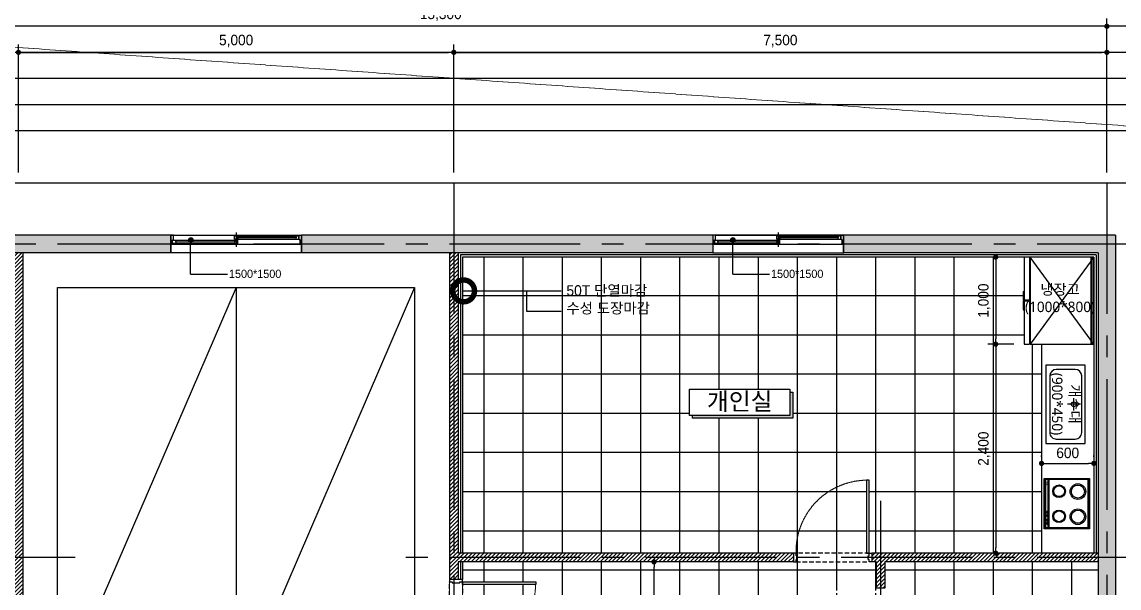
# Model space of a CAD drawing. Header units: millimetres. Extents: x -224448 to 1592092, y -164641 to 319001.
# Drawn here: x -9757 to 2843, y 92212 to 98712 of the extents above; entities that cross this region are included whole.
import ezdxf

# ---------------------------------------------------------------- set-up
doc = ezdxf.new("R2010")
doc.units = ezdxf.units.MM
for name, pattern in [('CEN', [62, 60, -1, 0, -1]), ('CENTER2', [1.125, 0.75, -0.125, 0.125, -0.125]), ('HIDDEN', [9.525, 6.35, -3.175])]:
    doc.linetypes.add(name, pattern=pattern)
doc.layers.get('Defpoints').update_dxf_attribs({"color": 35})
for name, color, linetype in [('ARREA', 1, 'Continuous'), ('CO-FURB-DN', 9, 'Continuous'), ('DIM', 3, 'Continuous'), ('FUR', 6, 'Continuous'), ('I-SYM', 4, 'Continuous'), ('I-TEXT', 7, 'Continuous'), ('I_CON', 2, 'Continuous'), ('I_DOOR', 4, 'Continuous'), ('I_FUR', 6, 'Continuous'), ('I_HAT', 8, 'Continuous'), ('I_TXT', 7, 'Continuous'), ('I_WALL', 3, 'Continuous'), ('I_WIN', 5, 'Continuous')]:
    doc.layers.add(name, color=color, linetype=linetype)
doc.layers.add('I_CEN', color=1, linetype='CEN', lineweight=13)
doc.styles.add('DH-TEXT', font='')
doc.styles.add('HY울릉도', font='')
doc.styles.add('IABU-글꼴스타일', font='')
doc.styles.add('NTOP', font='Dotum.ttf')
doc.styles.add('맑은고딕', font='malgun.ttf')
doc.styles.get('DH-TEXT').set_extended_font_data('HY울릉도L')
doc.styles.get('HY울릉도').set_extended_font_data('HY울릉도L')
doc.styles.get('IABU-글꼴스타일').set_extended_font_data('HY울릉도L')
doc.linetypes.add('BATTING', pattern='A,0.00254,-2.54,[134,ltypeshp.shx,S=2.54,R=0,X=-2.54,Y=0],-5.08,[134,ltypeshp.shx,S=2.54,R=180,X=2.54,Y=0],-2.54', length=10.16254)
doc.dimstyles.new('IABC-100 (SUB)', dxfattribs={"dimscale": 60, "dimtxt": 2, "dimasz": 1, "dimexe": 1.5, "dimexo": 2, "dimgap": 1, "dimtad": 1, "dimdec": 0, "dimdsep": 46, "dimlunit": 6, "dimtxsty": 'IABU-글꼴스타일', "dimblk": '1234_Dot', "dimcen": 1, "dimclrd": 4, "dimclre": 4, "dimclrt": 7, "dimadec": 0, "dimazin": 0, "dimtfac": 1, "dimtdec": 0, "dimtix": 1, "dimtmove": 2, "dimatfit": 3, "dimldrblk": '1234_Dot', "dimfxl": 2, "dimtolj": 1, "dimtzin": 0, "dimarcsym": 0})
pattern_1 = [(0, (-20650, 42020), (0, 450), []), (90, (-20650, 42020), (-450, 3e-14), [])]

# ---------------------------------------------------------------- blocks, each defined once
blk = doc.blocks.new('J40')
at = {"layer": 'I_WIN', "linetype": 'Continuous'}
for p, q in [((306182, 57590), (306152, 57590)), ((306152, 57590), (306152, 57499)), ((306182, 57590), (307652, 57590)), ((306182, 57541), (306182, 57590)), ((306885, 57545), (306885, 57585)), ((306885, 57585), (306920, 57585)), ((306902, 57621), (306902, 57456)), ((306902, 57585), (307622, 57585)), ((306920, 57585), (306920, 57570)), ((307622, 57585), (307587, 57585)), ((307587, 57585), (307587, 57570)), ((307622, 57545), (307622, 57585)), ((307625, 57539), (307625, 57590)), ((307625, 57590), (307655, 57590)), ((307655, 57490), (307655, 57590)), ((306152, 57499), (306152, 57490)), ((306152, 57490), (307652, 57490)), ((306152, 57490), (306170, 57490)), ((306170, 57490), (306170, 57539)), ((306170, 57539), (306182, 57539)), ((306173, 57535), (306920, 57535)), ((306173, 57495), (306173, 57535)), ((306173, 57535), (306211, 57535)), ((306173, 57495), (306920, 57495)), ((306211, 57495), (306173, 57495)), ((306182, 57539), (306182, 57541)), ((306211, 57520), (306206, 57518)), ((306206, 57518), (306206, 57512)), ((306206, 57512), (306211, 57510)), ((306208, 57517), (306208, 57513)), ((306211, 57535), (306211, 57520)), ((306211, 57521), (306214, 57520)), ((306211, 57517), (306890, 57517)), ((306890, 57513), (306211, 57513)), ((306211, 57509), (306214, 57511)), ((306211, 57510), (306211, 57495)), ((306214, 57520), (306214, 57519)), ((306214, 57519), (306215, 57517)), ((306214, 57512), (306215, 57513)), ((306214, 57511), (306214, 57512)), ((306882, 57519), (306881, 57517)), ((306882, 57512), (306881, 57513)), ((306885, 57521), (306882, 57520)), ((306882, 57520), (306882, 57519)), ((306882, 57511), (306882, 57512)), ((306885, 57509), (306882, 57511)), ((306920, 57545), (306885, 57545)), ((306920, 57535), (306885, 57535)), ((306885, 57535), (306885, 57520)), ((306885, 57520), (306890, 57518)), ((306890, 57512), (306885, 57510)), ((306885, 57510), (306885, 57495)), ((306885, 57495), (306920, 57495)), ((306890, 57518), (306890, 57512)), ((306890, 57517), (306890, 57513)), ((306902, 57545), (307622, 57545)), ((306920, 57570), (306914, 57569)), ((306914, 57569), (306914, 57562)), ((306914, 57567), (307592, 57567)), ((306914, 57563), (306914, 57567)), ((307592, 57563), (306914, 57563)), ((306914, 57562), (306920, 57560)), ((306920, 57571), (306923, 57570)), ((306920, 57560), (306923, 57561)), ((306920, 57560), (306920, 57545)), ((306920, 57495), (306920, 57535)), ((306923, 57570), (306923, 57569)), ((306923, 57569), (306924, 57567)), ((306923, 57562), (306924, 57563)), ((306923, 57561), (306923, 57562)), ((307584, 57570), (307583, 57569)), ((307583, 57569), (307583, 57567)), ((307583, 57562), (307583, 57563)), ((307584, 57561), (307583, 57562)), ((307587, 57571), (307584, 57570)), ((307587, 57560), (307584, 57561)), ((307587, 57570), (307592, 57569)), ((307592, 57562), (307587, 57560)), ((307587, 57560), (307587, 57545)), ((307587, 57545), (307622, 57545)), ((307592, 57569), (307592, 57562)), ((307592, 57567), (307592, 57563)), ((307638, 57539), (307625, 57539)), ((307638, 57490), (307638, 57539)), ((307655, 57490), (307638, 57490))]:
    blk.add_line(p, q, dxfattribs=at)
blk = doc.blocks.new('klsdfa')
at = {"layer": 'I_CEN'}
blk.add_arc((2937606, -1355168), 820, 90.7053, 181.3042, dxfattribs=at)
at = {"layer": 'I_DOOR'}
for points in [[(2937596, -1354347), (2937596, -1355187), (2937626, -1355187), (2937626, -1354347)], [(2936756, -1355187), (2936756, -1355287), (2936786, -1355287), (2936786, -1355257), (2936796, -1355257), (2936796, -1355217), (2936786, -1355217), (2936786, -1355187), (2936756, -1355187)], [(2937656, -1355187), (2937656, -1355287), (2937626, -1355287), (2937626, -1355257), (2937616, -1355257), (2937616, -1355217), (2937626, -1355217), (2937626, -1355187), (2937656, -1355187)]]:
    blk.add_lwpolyline(points, close=True, dxfattribs=at)
at = {"layer": 'I_FUR', "color": 8, "linetype": 'HIDDEN', "ltscale": 8}
for p, q in [((2937626, -1355187), (2936786, -1355187)), ((2936786, -1355287), (2937626, -1355287))]:
    blk.add_line(p, q, dxfattribs=at)
blk = doc.blocks.new('J8')
at = {"layer": 'I_CEN'}
blk.add_arc((796784, -72323), 820, 268.6958, 359.2947, dxfattribs=at)
at = {"layer": 'I_DOOR'}
for points in [[(796765, -72273), (796615, -72273), (796615, -72303), (796645, -72303), (796645, -72313), (796735, -72313), (796735, -72303), (796765, -72303), (796765, -72273)], [(797605, -72333), (796765, -72333), (796765, -72303), (797605, -72303)], [(796765, -73173), (796615, -73173), (796615, -73143), (796645, -73143), (796645, -73133), (796735, -73133), (796735, -73143), (796765, -73143), (796765, -73173)]]:
    blk.add_lwpolyline(points, close=True, dxfattribs=at)
at = {"layer": 'I_FUR', "color": 8, "linetype": 'HIDDEN', "ltscale": 8}
for p, q in [((796615, -73143), (796615, -72303)), ((796765, -72303), (796765, -73143))]:
    blk.add_line(p, q, dxfattribs=at)
blk = doc.blocks.new('sdksd')
at = {"layer": 'I_FUR'}
for p, q in [((656176, -409315), (656176, -409531)), ((656901, -409240), (656251, -409240)), ((656648, -409330), (656504, -409330)), ((656576, -409258), (656576, -409402)), ((656976, -409531), (656976, -409315)), ((656251, -409606), (656901, -409606))]:
    blk.add_line(p, q, dxfattribs=at)
blk.add_lwpolyline([(657026, -409650), (657026, -409200), (656126, -409200), (656126, -409650)], close=True, dxfattribs=at)
blk.add_circle((656576, -409330), 27.5, dxfattribs=at)
for centre, start, end in [((656251, -409315), 90, 180), ((656901, -409315), 0, 90), ((656251, -409531), 180, 270), ((656901, -409531), 270, 0)]:
    blk.add_arc(centre, 75, start, end, dxfattribs=at)
at = {"layer": 'I_TXT', "insert": (656573, -409434), "char_height": 120, "width": 3000, "attachment_point": 5, "style": '맑은고딕'}
blk.add_mtext('개수대\\P(900*450)', dxfattribs=at)
blk = doc.blocks.new('FB-009')
at = {"layer": 'FUR'}
for p, q in [((10, 510), (10, 10)), ((278, 510), (10, 510)), ((13, 505), (13, 54)), ((275, 505), (13, 505)), ((566, 510), (267, 510)), ((563, 505), (267, 505)), ((563, 54), (563, 505)), ((566, 10), (566, 510)), ((10, 50), (278, 50)), ((10, 10), (278, 10)), ((12, 47), (12, 13)), ((276, 47), (12, 47)), ((12, 13), (276, 13)), ((13, 54), (275, 54)), ((267, 54), (563, 54)), ((267, 50), (566, 50)), ((564, 47), (267, 47)), ((267, 13), (564, 13)), ((267, 10), (566, 10)), ((385, 41), (385, 22)), ((388, 41), (388, 22)), ((424, 41), (424, 22)), ((427, 41), (427, 22)), ((475, 41), (475, 22)), ((478, 41), (478, 22)), ((514, 41), (514, 22)), ((517, 41), (517, 22)), ((564, 13), (564, 47))]:
    blk.add_line(p, q, dxfattribs=at)
blk.add_lwpolyline([(0, 520), (576, 520), (576, 0), (0, 0)], close=True, dxfattribs=at)
for centre, radius in [((150, 387), 89.9), ((150, 387), 74.9), ((438, 387), 89.9), ((438, 387), 74.9), ((146, 171), 72), ((146, 171), 62), ((434, 171), 72), ((434, 171), 62), ((386, 31), 12.5), ((386, 31), 9.52), ((426, 31), 12.5), ((426, 31), 9.52), ((476, 31), 12.5), ((476, 31), 9.52), ((515, 31), 12.5), ((515, 31), 9.52)]:
    blk.add_circle(centre, radius, dxfattribs=at)
at = {"layer": 'FUR', "style": 'DH-TEXT'}
blk.add_text('Miele', height=15, dxfattribs=at).set_placement((29, 23))
blk = doc.blocks.new('J52')
at = {"layer": 'FUR'}
for p, q in [((806810, -71806), (806810, -72301)), ((806870, -71806), (806810, -71806)), ((806870, -71806), (806870, -72301)), ((806880, -71806), (806880, -72806)), ((807610, -71806), (806880, -71806)), ((807580, -72806), (807580, -71806)), ((807590, -72806), (807590, -71806)), ((807610, -72806), (807610, -71806)), ((806800, -72201), (806800, -72301)), ((806800, -72201), (806810, -72201)), ((806810, -72301), (806800, -72301)), ((806800, -72311), (806800, -72411)), ((806810, -72311), (806800, -72311)), ((806870, -72301), (806810, -72301)), ((806810, -72311), (806810, -72806)), ((806870, -72311), (806810, -72311)), ((806870, -72311), (806870, -72806)), ((806800, -72411), (806810, -72411)), ((806810, -72806), (806870, -72806)), ((806880, -72806), (807610, -72806))]:
    blk.add_line(p, q, dxfattribs=at)
at = {"layer": 'I_HAT'}
for p, q in [((807610, -72806), (806880, -71806)), ((807610, -71806), (806880, -72806))]:
    blk.add_line(p, q, dxfattribs=at)
at = {"layer": 'I_TXT', "insert": (807222, -72291), "char_height": 120, "width": 3000, "attachment_point": 5, "style": '맑은고딕'}
blk.add_mtext('냉장고\\P(1000*800)', dxfattribs=at)
blk = doc.blocks.new('1234_Dot')
at = {"color": 0, "linetype": 'ByBlock', "lineweight": -2}
blk.add_line((-0.5, 0), (-1, 0), dxfattribs=at)
at = {"color": 0, "linetype": 'ByBlock', "const_width": 0.5}
blk.add_lwpolyline([(-0.25, 0, 1), (0.25, 0, 1)], format="xyb", close=True, dxfattribs=at)
blk = doc.blocks.new('*D216')
at = {"layer": 'Defpoints', "color": 0, "ltscale": 50, "transparency": 16777216}
for p in [(1753, 96012), (1426, 95012), (1753, 95012)]:
    blk.add_point(p, dxfattribs=at)
at = {"layer": 'DIM', "color": 4, "lineweight": -2, "ltscale": 50, "transparency": 16777216}
for p, q in [((1633, 96012), (1336, 96012)), ((1426, 95952), (1426, 95072)), ((1633, 95012), (1336, 95012))]:
    blk.add_line(p, q, dxfattribs=at)
at = {"layer": 'DIM', "color": 4, "lineweight": -2, "ltscale": 50, "transparency": 16777216, "xscale": 60, "yscale": 60, "zscale": 60}
for p, rotation in [((1426, 96012), 90), ((1426, 95012), 270)]:
    blk.add_blockref('1234_Dot', p, dxfattribs=dict(at, rotation=rotation))
at = {"layer": 'DIM', "color": 7, "ltscale": 50, "transparency": 16777216, "insert": (1295, 95512), "char_height": 120, "attachment_point": 5, "rotation": 90, "style": 'IABU-글꼴스타일'}
blk.add_mtext('\\A1;1,000', dxfattribs=at)
blk = doc.blocks.new('*D217')
at = {"layer": 'Defpoints', "color": 0, "ltscale": 50, "transparency": 16777216}
for p in [(1753, 95012), (1426, 92612), (1753, 92612)]:
    blk.add_point(p, dxfattribs=at)
at = {"layer": 'DIM', "color": 4, "lineweight": -2, "ltscale": 50, "transparency": 16777216}
for p, q in [((1633, 95012), (1336, 95012)), ((1426, 94952), (1426, 92672)), ((1633, 92612), (1336, 92612))]:
    blk.add_line(p, q, dxfattribs=at)
at = {"layer": 'DIM', "color": 4, "lineweight": -2, "ltscale": 50, "transparency": 16777216, "xscale": 60, "yscale": 60, "zscale": 60}
for p, rotation in [((1426, 95012), 90), ((1426, 92612), 270)]:
    blk.add_blockref('1234_Dot', p, dxfattribs=dict(at, rotation=rotation))
at = {"layer": 'DIM', "color": 7, "ltscale": 50, "transparency": 16777216, "insert": (1295, 93812), "char_height": 120, "attachment_point": 5, "rotation": 90, "style": 'IABU-글꼴스타일'}
blk.add_mtext('\\A1;2,400', dxfattribs=at)
blk = doc.blocks.new('*D218')
at = {"layer": 'Defpoints', "color": 0, "ltscale": 50, "transparency": 16777216}
for p in [(2553, 93643), (1953, 93600), (2553, 93600)]:
    blk.add_point(p, dxfattribs=at)
at = {"layer": 'DIM', "color": 4, "lineweight": -2, "ltscale": 50, "transparency": 16777216}
for p, q in [((1953, 93720), (1953, 93733)), ((2013, 93643), (2493, 93643)), ((2553, 93720), (2553, 93733))]:
    blk.add_line(p, q, dxfattribs=at)
at = {"layer": 'DIM', "color": 4, "lineweight": -2, "ltscale": 50, "transparency": 16777216, "xscale": 60, "yscale": 60, "zscale": 60, "rotation": 180}
blk.add_blockref('1234_Dot', (1953, 93643), dxfattribs=at)
at = {"layer": 'DIM', "color": 4, "lineweight": -2, "ltscale": 50, "transparency": 16777216, "xscale": 60, "yscale": 60, "zscale": 60}
blk.add_blockref('1234_Dot', (2553, 93643), dxfattribs=at)
at = {"layer": 'DIM', "color": 7, "ltscale": 50, "transparency": 16777216, "insert": (2253, 93763), "char_height": 120, "attachment_point": 5, "style": 'IABU-글꼴스타일'}
blk.add_mtext('\\A1;600', dxfattribs=at)
blk = doc.blocks.new('*D225')
at = {"layer": 'Defpoints', "color": 0, "ltscale": 50, "transparency": 16777216}
for p in [(-2498, 92512), (-2498, 92512), (-2498, 91212)]:
    blk.add_point(p, dxfattribs=at)
at = {"layer": 'DIM', "color": 4, "lineweight": -2, "ltscale": 50, "transparency": 16777216}
for p, q in [((-2378, 92512), (-2408, 92512)), ((-2498, 91272), (-2498, 92452)), ((-2378, 91212), (-2408, 91212))]:
    blk.add_line(p, q, dxfattribs=at)
at = {"layer": 'DIM', "color": 4, "lineweight": -2, "ltscale": 50, "transparency": 16777216, "xscale": 60, "yscale": 60, "zscale": 60}
for p, rotation in [((-2498, 92512), 90), ((-2498, 91212), 270)]:
    blk.add_blockref('1234_Dot', p, dxfattribs=dict(at, rotation=rotation))
at = {"layer": 'DIM', "color": 7, "ltscale": 50, "transparency": 16777216, "insert": (-2629, 91862), "char_height": 120, "attachment_point": 5, "rotation": 90, "style": 'IABU-글꼴스타일'}
blk.add_mtext('\\A1;1,300', dxfattribs=at)
blk = doc.blocks.new('_DotSmall')
at = {"color": 0, "linetype": 'ByBlock', "const_width": 0.5}
blk.add_lwpolyline([(-0.0625, 0, 1), (0.0625, 0, 1)], format="xyb", close=True, dxfattribs=at)
blk = doc.blocks.new('*D237')
at = {"layer": 'Defpoints', "color": 0, "ltscale": 50, "transparency": 16777216}
for p in [(-4797, 98362), (-9797, 96862), (-4797, 96862)]:
    blk.add_point(p, dxfattribs=at)
at = {"layer": 'DIM', "color": 4, "lineweight": -2, "ltscale": 50, "transparency": 16777216}
for p, q in [((-9797, 96982), (-9797, 98452)), ((-4797, 96982), (-4797, 98452)), ((-9737, 98362), (-4857, 98362))]:
    blk.add_line(p, q, dxfattribs=at)
at = {"layer": 'DIM', "color": 4, "lineweight": -2, "ltscale": 50, "transparency": 16777216, "xscale": 60, "yscale": 60, "zscale": 60, "rotation": 180}
blk.add_blockref('1234_Dot', (-9797, 98362), dxfattribs=at)
at = {"layer": 'DIM', "color": 4, "lineweight": -2, "ltscale": 50, "transparency": 16777216, "xscale": 60, "yscale": 60, "zscale": 60}
blk.add_blockref('1234_Dot', (-4797, 98362), dxfattribs=at)
at = {"layer": 'DIM', "color": 7, "ltscale": 50, "transparency": 16777216, "insert": (-7297, 98493), "char_height": 120, "attachment_point": 5, "style": 'IABU-글꼴스타일'}
blk.add_mtext('\\A1;5,000', dxfattribs=at)
blk = doc.blocks.new('*D238')
at = {"layer": 'Defpoints', "color": 0, "ltscale": 50, "transparency": 16777216}
for p in [(2703, 98362), (-4797, 96862), (2703, 96862)]:
    blk.add_point(p, dxfattribs=at)
at = {"layer": 'DIM', "color": 4, "lineweight": -2, "ltscale": 50, "transparency": 16777216}
for p, q in [((-4797, 96982), (-4797, 98452)), ((2703, 96982), (2703, 98452)), ((-4737, 98362), (2643, 98362))]:
    blk.add_line(p, q, dxfattribs=at)
at = {"layer": 'DIM', "color": 4, "lineweight": -2, "ltscale": 50, "transparency": 16777216, "xscale": 60, "yscale": 60, "zscale": 60, "rotation": 180}
blk.add_blockref('1234_Dot', (-4797, 98362), dxfattribs=at)
at = {"layer": 'DIM', "color": 4, "lineweight": -2, "ltscale": 50, "transparency": 16777216, "xscale": 60, "yscale": 60, "zscale": 60}
blk.add_blockref('1234_Dot', (2703, 98362), dxfattribs=at)
at = {"layer": 'DIM', "color": 7, "ltscale": 50, "transparency": 16777216, "insert": (-1047, 98493), "char_height": 120, "attachment_point": 5, "style": 'IABU-글꼴스타일'}
blk.add_mtext('\\A1;7,500', dxfattribs=at)
blk = doc.blocks.new('*D239')
at = {"layer": 'Defpoints', "color": 0, "ltscale": 50, "transparency": 16777216}
for p in [(-12597, 98662), (-12597, 96862), (2703, 96862)]:
    blk.add_point(p, dxfattribs=at)
at = {"layer": 'DIM', "color": 4, "lineweight": -2, "ltscale": 50, "transparency": 16777216}
for p, q in [((-12597, 96982), (-12597, 98752)), ((2643, 98662), (-12537, 98662)), ((2703, 96982), (2703, 98752))]:
    blk.add_line(p, q, dxfattribs=at)
at = {"layer": 'DIM', "color": 4, "lineweight": -2, "ltscale": 50, "transparency": 16777216, "xscale": 60, "yscale": 60, "zscale": 60, "rotation": 180}
blk.add_blockref('1234_Dot', (-12597, 98662), dxfattribs=at)
at = {"layer": 'DIM', "color": 4, "lineweight": -2, "ltscale": 50, "transparency": 16777216, "xscale": 60, "yscale": 60, "zscale": 60}
blk.add_blockref('1234_Dot', (2703, 98662), dxfattribs=at)
at = {"layer": 'DIM', "color": 7, "ltscale": 50, "transparency": 16777216, "insert": (-4947, 98793), "char_height": 120, "attachment_point": 5, "style": 'IABU-글꼴스타일'}
blk.add_mtext('\\A1;15,300', dxfattribs=at)

msp = doc.modelspace()

# ---------------------------------------------------------------- hatches: boundary and pattern name
at = {"layer": 'I-SYM', "linetype": 'Continuous', "ltscale": 0.5}
h = msp.add_hatch(color=9, dxfattribs=at)
h.dxf.hatch_style = 1
edge = h.paths.add_edge_path()
edge.add_arc((-7816.647, 96206.565), 34.266, 0, 360)
h = msp.add_hatch(color=9, dxfattribs=at)
h.dxf.hatch_style = 1
edge = h.paths.add_edge_path()
edge.add_arc((-1591.647, 96206.565), 34.266, 0, 360)
at = {"layer": 'I_HAT'}
h = msp.add_hatch(color=256, dxfattribs=at)
h.dxf.hatch_style = 1
h.paths.add_polyline_path([(-8046.945, 96261.633), (-12091.394, 96261.633), (-12702.822, 85561.633), (-12502.496, 85561.633), (-11902.496, 96061.633), (-8046.945, 96061.633)])
h.paths.add_polyline_path([(-1821.945, 96261.633), (-6544.461, 96261.633), (-6544.461, 96161.713), (-6546.945, 96161.713), (-6546.945, 96061.633), (-1821.945, 96061.633)])
h = msp.add_hatch(color=256, dxfattribs=at)
h.dxf.hatch_style = 1
h.paths.add_polyline_path([(2803.055, 96261.633), (-319.461, 96261.633), (-319.461, 96061.633), (2603.055, 96061.633), (2603.055, 86261.633), (2278.055, 86261.633), (2278.055, 86061.633), (2803.055, 86061.633)])
h.paths.add_polyline_path([(478.055, 86261.633), (-196.945, 86261.633), (-196.945, 86061.633), (478.055, 86061.633)], flags=17)
h = msp.add_hatch(dxfattribs=at)
h.set_pattern_fill('ANSI31', color=256, scale=10)
h.set_pattern_definition([(45, (-20650, 42020), (-22.45064, 22.45064), [])])
h.paths.add_polyline_path([(2603.055, 92611.633), (3.055, 92611.633), (3.055, 92511.633), (53.055, 92511.633), (53.055, 92211.633), (153.055, 92211.633), (153.055, 92511.633), (2603.055, 92511.633)])
h.paths.add_polyline_path([(1653.055, 91011.633), (153.055, 91011.633), (153.055, 91311.633), (53.055, 91311.633), (53.055, 86261.633), (153.055, 86261.633), (153.055, 90911.633), (1653.055, 90911.633)])
h.paths.add_polyline_path([(2603.055, 91011.633), (2553.055, 91011.633), (2553.055, 90911.633), (2603.055, 90911.633)])
h.paths.add_polyline_path([(-896.945, 92611.633), (-4746.945, 92611.633), (-4746.945, 96061.633), (-4846.945, 96061.633), (-4846.945, 92311.633), (-4746.945, 92311.633), (-4746.945, 92511.633), (-896.945, 92511.633)])
h.paths.add_polyline_path([(-4746.945, 91411.633), (-4846.945, 91411.633), (-4846.945, 85561.633), (-4746.945, 85561.633)])
h.paths.add_polyline_path([(-9746.945, 96061.633), (-9846.945, 96061.633), (-9846.945, 92611.633), (-9896.945, 92611.633), (-9896.945, 92511.633), (-9846.945, 92511.633), (-9846.945, 85561.633), (-9746.945, 85561.633)])
h.paths.add_polyline_path([(-10796.945, 92611.633), (-12099.639, 92611.633), (-12105.353, 92511.633), (-10796.945, 92511.633)])
h = msp.add_hatch(dxfattribs=at)
h.set_pattern_fill('_USER', color=256, scale=450, double=1, pattern_type=0)
h.set_pattern_definition(pattern_1)
h.paths.add_polyline_path([(1953.055, 95011.633), (1823.055, 95011.633), (1823.055, 96011.633), (1813.055, 96011.633), (1813.055, 95516.633), (1753.055, 95516.633), (1743.055, 95516.633), (1743.055, 95616.633), (1753.055, 95616.633), (1753.055, 96011.633), (-4696.945, 96011.633), (-4696.945, 95652.038, -0.540572656), (-4653.195, 95623.396, -0.540572656), (-4696.945, 95594.755), (-4696.945, 92611.633), (-896.945, 92611.633), (-866.945, 92611.633, -0.417278727), (-56.945, 93450.551), (-56.945, 93451.633), (-26.945, 93451.633), (-26.945, 92611.633), (3.055, 92611.633), (1953.055, 92611.633)])
h.paths.add_polyline_path([(1753.055, 95011.633), (1753.055, 95406.633), (1743.055, 95406.633), (1743.055, 95506.633), (1753.055, 95506.633), (1813.055, 95506.633), (1813.055, 95011.633)], flags=16)
h.paths.add_polyline_path([(-905.009, 94460.644), (-905.009, 94160.644), (-2054.892, 94160.644), (-2054.892, 94194.394), (-2088.642, 94194.394), (-2088.642, 94494.394), (-938.759, 94494.394), (-938.759, 94460.644)], flags=16)
h.paths.add_polyline_path([(-56.945, 93450.551, 0.417278727), (-866.945, 92611.633), (-56.945, 92611.633)], flags=17)
h.paths.add_polyline_path([(-26.945, 92611.633), (-56.945, 92611.633), (-866.945, 92611.633), (-866.945, 92581.633), (-856.945, 92581.633), (-856.945, 92561.633), (-36.945, 92561.633), (-36.945, 92581.633), (-26.945, 92581.633)])
h.paths.add_polyline_path([(-36.945, 92561.633), (-856.945, 92561.633), (-856.945, 92541.633), (-866.945, 92541.633), (-866.945, 92511.633), (-26.945, 92511.633), (-26.945, 92541.633), (-36.945, 92541.633)])
h.paths.add_polyline_path([(-3546.643, 95274.074), (-2415.697, 95274.074), (-2415.697, 95726.54), (-3546.643, 95726.54)], flags=24)
h.paths.add_polyline_path([(-1923.645, 94125.748), (-1090.22, 94125.748), (-1090.22, 94563.317), (-1923.645, 94563.317)], flags=24)
h.paths.add_polyline_path([(-1190.503, 95728.839), (-450.418, 95728.839), (-450.418, 95908.333), (-1190.503, 95908.333)], flags=24)
h = msp.add_hatch(dxfattribs=at)
h.set_pattern_fill('_USER', color=256, scale=450, double=1, pattern_type=0)
h.set_pattern_definition(pattern_1)
h.paths.add_polyline_path([(-785.863, 92151.633), (-786.945, 92151.633), (-786.945, 92181.633), (53.055, 92181.633), (53.055, 92211.633), (53.055, 92511.633), (3.055, 92511.633), (-26.945, 92511.633), (-866.945, 92511.633), (-896.945, 92511.633), (-4696.945, 92511.633), (-4696.945, 92311.633), (-4696.945, 92281.633), (-3856.945, 92281.633), (-3856.945, 92251.633), (-3858.027, 92251.633, -0.417278727), (-4696.945, 91441.633), (-4696.945, 91411.633), (-4696.945, 91211.633), (-3303.844, 91211.633, -0.159380518), (-3327.47, 91283.863), (-3327.47, 91309.403, -1.000000756), (-3362.507, 91309.35), (-3362.507, 91392.045, -0.999999234), (-2831.382, 91392.272), (-2831.398, 91309.403, -0.999395624), (-2866.435, 91309.329), (-2866.42, 91284.014, -0.159697143), (-2890.046, 91211.633), (-2196.945, 91211.633), (-2196.945, 90411.633), (-2890.046, 90411.633, -0.159386718), (-2866.42, 90339.4), (-2866.435, 90313.864, -0.999810707), (-2831.398, 90313.923), (-2831.382, 90231.323, -1.000189321), (-3362.507, 90230.994), (-3362.507, 90313.864, -1.00001224), (-3327.47, 90313.916), (-3327.47, 90339.4, -0.159386789), (-3303.844, 90411.633), (-3996.945, 90411.633), (-3996.945, 89718.532, -0.159386718), (-3924.712, 89742.158), (-3899.176, 89742.143, -0.999810707), (-3899.235, 89777.18), (-3816.634, 89777.196, -1.000189321), (-3816.306, 89246.071), (-3899.176, 89246.071, -1.000012239), (-3899.228, 89281.108), (-3924.712, 89281.108, -0.159386789), (-3996.945, 89304.734), (-3996.945, 88611.633), (-3996.945, 87918.532, -0.159386718), (-3924.712, 87942.158), (-3899.176, 87942.143, -0.999810707), (-3899.235, 87977.18), (-3816.634, 87977.196, -1.000189321), (-3816.306, 87446.071), (-3899.176, 87446.071, -1.000012241), (-3899.228, 87481.108), (-3924.712, 87481.108, -0.159386789), (-3996.945, 87504.734), (-3996.945, 86811.633), (-4696.945, 86811.633), (-4696.945, 86611.633), (-1096.945, 86611.633), (-1096.945, 86261.633), (-1066.945, 86261.633), (-226.945, 86261.633), (-196.945, 86261.633), (53.055, 86261.633), (53.055, 91311.633), (53.055, 91341.633, -0.417278727)])
h.paths.add_polyline_path([(-1768.916, 90905.67), (-619.033, 90905.67), (-619.033, 90871.92), (-585.283, 90871.92), (-585.283, 90571.92), (-1735.166, 90571.92), (-1735.166, 90605.67), (-1768.916, 90605.67)], flags=16)
edge = h.paths.add_edge_path(flags=16)
edge.add_spline(control_points=[(-1688.5, 90331.657), (-1707.854, 90360.677), (-1810.946, 90414.161), (-1761.923, 90263.2), (-1822.168, 90288.569), (-1872.019, 90321.596)], knot_values=[148.84740091, 148.84740091, 148.84740091, 148.84740091, 439.523768227, 623.757244945, 958.402292488, 958.402292488, 958.402292488, 958.402292488], degree=3, periodic=0)
edge.add_ellipse((-1892.532, 90335.509), major_axis=(17.526, 17.526), ratio=1, start_angle=-45, end_angle=280.8512364, ccw=False)
edge.add_ellipse((-1892.532, 90335.509), major_axis=(17.526, 17.526), ratio=1, start_angle=280.8512364, end_angle=315, ccw=False)
h.paths.add_polyline_path([(-1602.327, 89452.426), (-1277.327, 89452.426), (-1277.327, 89414.926, -0.414213562), (-1289.827, 89402.426), (-1589.827, 89402.426, -0.414213562), (-1602.327, 89414.926)], flags=16)
h.paths.add_polyline_path([(-1580.44, 89377.426), (-1299.215, 89377.426, -0.375901964), (-1274.435, 89355.73), (-1234.875, 89059.034, -0.453591936), (-1284.437, 89002.426), (-1595.218, 89002.426, -0.453591936), (-1644.78, 89059.034), (-1605.22, 89355.73, -0.375901964)], flags=16)
h.paths.add_polyline_path([(-2143.058, 89165.899), (-2111.432, 89145.748, -0.414213562), (-2107.606, 89128.49), (-2268.809, 88875.48, -0.414213562), (-2286.068, 88871.655), (-2317.694, 88891.806)], flags=16)
h.paths.add_polyline_path([(-2059.954, 89116.38), (-1788.474, 88990.315, -0.453591936), (-1767.364, 88918.099), (-1934.361, 88655.997, -0.453591936), (-2008.733, 88644.617), (-2237.699, 88837.407, -0.375901964), (-2242.681, 88869.964), (-2091.567, 89107.139, -0.375901964)], flags=16)
h.paths.add_polyline_path([(-736.597, 89165.899), (-561.961, 88891.806), (-593.587, 88871.655, -0.414213562), (-610.846, 88875.48), (-772.048, 89128.49, -0.414213562), (-768.223, 89145.748)], flags=16)
h.paths.add_polyline_path([(-819.701, 89116.38, -0.375901964), (-788.088, 89107.139), (-636.974, 88869.964, -0.375901964), (-641.956, 88837.407), (-870.922, 88644.617, -0.453591936), (-945.294, 88655.997), (-1112.291, 88918.099, -0.453591936), (-1091.181, 88990.315)], flags=16)
h.paths.add_polyline_path([(-989.827, 88502.426, -1), (-1889.827, 88502.426, -1)], flags=16)
h.paths.add_polyline_path([(-1955.655, 88380.756), (-1788.658, 88118.654, -0.453591936), (-1809.768, 88046.438), (-2081.248, 87920.373, -0.375901964), (-2112.861, 87929.614), (-2263.975, 88166.789, -0.375901964), (-2258.993, 88199.346), (-2030.027, 88392.136, -0.453591936)], flags=16)
h.paths.add_polyline_path([(-849.628, 88392.136), (-620.662, 88199.346, -0.375901964), (-615.68, 88166.789), (-766.794, 87929.614, -0.375901964), (-798.407, 87920.373), (-1069.887, 88046.438, -0.453591936), (-1090.997, 88118.654), (-924, 88380.756, -0.453591936)], flags=16)
h.paths.add_polyline_path([(-2290.103, 88161.272), (-2128.901, 87908.263, -0.414213562), (-2132.726, 87891.004), (-2164.352, 87870.854), (-2338.988, 88144.947), (-2307.362, 88165.098, -0.414213562)], flags=16)
h.paths.add_polyline_path([(-1595.218, 88002.426), (-1284.437, 88002.426, -0.453591936), (-1234.875, 87945.818), (-1274.435, 87649.122, -0.375901964), (-1299.215, 87627.426), (-1580.44, 87627.426, -0.375901964), (-1605.22, 87649.122), (-1644.78, 87945.818, -0.453591936)], flags=16)
h.paths.add_polyline_path([(-572.293, 88165.098), (-540.667, 88144.947), (-715.303, 87870.854), (-746.929, 87891.004, -0.414213562), (-750.754, 87908.263), (-589.551, 88161.272, -0.414213562)], flags=16)
h.paths.add_polyline_path([(-1589.827, 87602.426), (-1289.827, 87602.426, -0.414213562), (-1277.327, 87589.926), (-1277.327, 87552.426), (-1602.327, 87552.426), (-1602.327, 87589.926, -0.414213562)], flags=16)
h.paths.add_polyline_path([(-3858.027, 92251.633), (-4696.945, 92251.633), (-4696.945, 91441.633, 0.417278727)], flags=17)
h.paths.add_polyline_path([(-1620.447, 90030.973), (-227.165, 90030.973), (-227.165, 90236.495), (-1620.447, 90236.495)], flags=24)
h.paths.add_polyline_path([(-1625.841, 89827.301), (-998.901, 89827.301), (-998.901, 90038.868), (-1625.841, 90038.868)], flags=24)
h.paths.add_polyline_path([(-1630.68, 90221.882), (-594.113, 90221.882), (-594.113, 90427.404), (-1630.68, 90427.404)], flags=24)
h.paths.add_polyline_path([(-1603.436, 90536.885), (-770.01, 90536.885), (-770.01, 90974.455), (-1603.436, 90974.455)], flags=24)
h.paths.add_polyline_path([(-4531.231, 91431.545), (-4162.659, 91431.545), (-4162.659, 91611.545), (-4531.231, 91611.545)], flags=24)
h = msp.add_hatch(dxfattribs=at)
h.set_pattern_fill('_USER', color=256, scale=450, double=1, pattern_type=0)
h.set_pattern_definition(pattern_1)
h.paths.add_polyline_path([(2603.055, 92511.633), (153.055, 92511.633), (153.055, 92211.633), (153.055, 92181.633), (153.055, 91341.633), (153.055, 91311.633), (153.055, 91011.633), (1653.055, 91011.633), (1683.055, 91011.633), (2523.055, 91011.633), (2553.055, 91011.633), (2603.055, 91011.633)])
h.paths.add_polyline_path([(856.696, 91912.569), (2006.579, 91912.569), (2006.579, 91878.819), (2040.329, 91878.819), (2040.329, 91578.819), (890.446, 91578.819), (890.446, 91612.569), (856.696, 91612.569)], flags=16)
h.paths.add_polyline_path([(53.055, 92151.633), (-785.863, 92151.633, 0.417278727), (53.055, 91341.633)])
h.paths.add_polyline_path([(153.055, 92181.633), (123.055, 92181.633), (123.055, 92171.633), (103.055, 92171.633), (103.055, 91351.633), (123.055, 91351.633), (123.055, 91341.633), (153.055, 91341.633)])
h.paths.add_polyline_path([(103.055, 92171.633), (83.055, 92171.633), (83.055, 92181.633), (53.055, 92181.633), (53.055, 92151.633), (53.055, 91341.633), (83.055, 91341.633), (83.055, 91351.633), (103.055, 91351.633)])
h.paths.add_polyline_path([(1137.715, 91543.025), (1726.665, 91543.025), (1726.665, 91980.594), (1137.715, 91980.594)], flags=24)
at = {"layer": 'I_TXT'}
h = msp.add_hatch(color=256, dxfattribs=at)
h.dxf.hatch_style = 1
h.paths.add_polyline_path([(-905.009, 94460.644), (-938.759, 94460.644), (-938.759, 94194.394), (-2054.892, 94194.394), (-2054.892, 94160.644), (-905.009, 94160.644)])

# ---------------------------------------------------------------- linework, layer by layer
at = {"layer": 'ARREA', "color": 1, "linetype": 'CENTER2', "ltscale": 2000}
for p, q in [((-4796.945, 96861.633), (-4796.945, 84961.633)), ((2703.055, 96861.633), (2703.055, 84961.633)), ((3403.055, 96161.633), (-13298.087, 96161.633)), ((103.055, 93211.633), (103.055, 84961.633)), ((-9146.945, 92561.633), (-13298.087, 92561.633)), ((3403.055, 92561.633), (-5446.945, 92561.633))]:
    msp.add_line(p, q, dxfattribs=at)
at = {"layer": 'Defpoints'}
for points in [[(5203.055, 98661.633), (-15098.087, 98661.633), (-15098.087, 83161.633), (5203.055, 83161.633)], [(4903.055, 98361.633), (-14798.087, 98361.633), (-14798.087, 83461.633), (4903.055, 83461.633)], [(4603.055, 98061.633), (-14498.087, 98061.633), (-14498.087, 83761.633), (4603.055, 83761.633)], [(4303.055, 97761.633), (-14198.087, 97761.633), (-14198.087, 84061.633), (4303.055, 84061.633)], [(4003.055, 97461.633), (-13898.087, 97461.633), (-13898.087, 84361.633), (4003.055, 84361.633)], [(3403.055, 96861.633), (-13298.087, 96861.633), (-13298.087, 84961.633), (3403.055, 84961.633)]]:
    msp.add_lwpolyline(points, close=True, dxfattribs=at)
at = {"layer": 'FUR'}
msp.add_line((1953.055, 95011.633), (1953.055, 92611.633), dxfattribs=at)
at = {"layer": 'I-SYM', "color": 9, "linetype": 'Continuous', "ltscale": 0.5}
for p, q in [((-7819.429, 95816.397), (-7819.429, 96206.397)), ((-1594.429, 95816.397), (-1594.429, 96206.397)), ((-7819.429, 95816.397), (-7397.194, 95816.397)), ((-1594.429, 95816.397), (-1172.194, 95816.397)), ((-4684.445, 95623.396), (-3563.811, 95623.396)), ((-3963.811, 95391.313), (-3563.811, 95391.313))]:
    msp.add_line(p, q, dxfattribs=at)
at = {"layer": 'I_CEN'}
msp.add_line((-107990, 105361.633), (312010, 75661.633), dxfattribs=at)
msp.add_lwpolyline([(-4846.945, 91411.633), (-4696.945, 91411.633), (-4696.945, 92311.633), (-4846.945, 92311.633)], close=True, dxfattribs=at)
at = {"layer": 'I_CON'}
for p, q in [((-8046.945, 96261.633), (-12091.394, 96261.633)), ((-1821.945, 96261.633), (-6546.945, 96261.633)), ((2803.055, 96261.633), (-321.945, 96261.633)), ((2803.055, 96261.633), (2803.055, 86061.633)), ((-8046.945, 96061.633), (-11902.496, 96061.633)), ((-1821.945, 96061.633), (-6546.945, 96061.633)), ((2603.055, 96061.633), (-321.945, 96061.633)), ((2603.055, 96061.633), (2603.055, 86261.633))]:
    msp.add_line(p, q, dxfattribs=at)
for points in [[(-8046.945, 96261.633), (-8046.945, 96061.633)], [(-6546.945, 96061.633), (-6546.945, 96261.633)], [(-1821.945, 96261.633), (-1821.945, 96061.633)], [(-321.945, 96061.633), (-321.945, 96261.633)]]:
    msp.add_lwpolyline(points, dxfattribs=at)
at = {"layer": 'I_FUR', "color": 8, "linetype": 'BATTING', "ltscale": 2.4}
for p, q in [((2578.055, 96036.633), (-4721.945, 96036.633)), ((-4721.945, 96036.633), (-4721.945, 92611.633)), ((2578.055, 96036.633), (2578.055, 92611.633)), ((-4721.945, 92511.633), (-4721.945, 92311.633))]:
    msp.add_line(p, q, dxfattribs=at)
at = {"layer": 'I_HAT'}
for p, q in [((-7296.945, 95661.633), (-9346.945, 90911.633)), ((-7296.945, 95661.633), (-7296.945, 86161.633)), ((-5246.945, 95661.633), (-7296.945, 90911.633))]:
    msp.add_line(p, q, dxfattribs=at)
msp.add_lwpolyline([(-9346.945, 95661.633), (-5246.945, 95661.633), (-5246.945, 86161.633), (-9346.945, 86161.633)], close=True, dxfattribs=at)
at = {"layer": 'I_TXT'}
msp.add_line((-3963.811, 95623.396), (-3963.811, 95391.313), dxfattribs=at)
at = {"layer": 'I_TXT', "color": 142}
msp.add_lwpolyline([(-2088.642, 94494.394), (-938.759, 94494.394), (-938.759, 94194.394), (-2088.642, 94194.394)], close=True, dxfattribs=at)
msp.add_lwpolyline([(-938.759, 94460.644), (-905.009, 94460.644), (-905.009, 94160.644), (-2054.892, 94160.644), (-2054.892, 94194.394)], dxfattribs=at)
at = {"layer": 'I_WALL'}
for p, q in [((-9746.945, 96061.633), (-9746.945, 85561.633)), ((-4846.945, 96061.633), (-4846.945, 92311.633)), ((-4746.945, 96061.633), (-4746.945, 92611.633)), ((2553.055, 96011.633), (-4696.945, 96011.633)), ((-4696.945, 96011.633), (-4696.945, 92611.633)), ((2553.055, 96011.633), (2553.055, 92611.633)), ((-896.945, 92611.633), (-4746.945, 92611.633)), ((-896.945, 92611.633), (-896.945, 92511.633)), ((2603.055, 92611.633), (3.055, 92611.633)), ((3.055, 92611.633), (3.055, 92511.633)), ((-4746.945, 92511.633), (-4746.945, 92311.633)), ((-896.945, 92511.633), (-4746.945, 92511.633)), ((-4696.945, 92511.633), (-4696.945, 92311.633)), ((53.055, 92511.633), (3.055, 92511.633)), ((53.055, 92511.633), (53.055, 92211.633)), ((2603.055, 92511.633), (153.055, 92511.633)), ((153.055, 92511.633), (153.055, 92211.633)), ((-4696.945, 92311.633), (-4846.945, 92311.633)), ((153.055, 92211.633), (53.055, 92211.633))]:
    msp.add_line(p, q, dxfattribs=at)
at = {"layer": 'I_WIN'}
for points in [[(-8046.945, 96261.653), (-6546.945, 96261.653), (-6546.945, 96061.633), (-8046.945, 96061.633)], [(-1821.945, 96061.633), (-319.461, 96061.633), (-319.461, 96261.653), (-1821.945, 96261.653)]]:
    msp.add_lwpolyline(points, close=True, dxfattribs=at)

# ---------------------------------------------------------------- block references
at = {"layer": 'CO-FURB-DN', "rotation": 270}
msp.add_blockref('FB-009', (1983.055, 93469.219), dxfattribs=at)
at = {"layer": 'FUR'}
msp.add_blockref('J52', (-805056.9, 167818.003), dxfattribs=at)
at = {"layer": 'FUR', "rotation": 270}
msp.add_blockref('sdksd', (411653.337, 750897.637), dxfattribs=at)
at = {"layer": 'I-SYM', "color": 9, "linetype": 'Continuous', "ltscale": 0.5, "xscale": 500, "yscale": 500, "zscale": 500, "rotation": 179.9999999999952}
msp.add_blockref('_DotSmall', (-4684.445, 95623.396), dxfattribs=at)
at = {"layer": 'I_DOOR', "color": 3}
msp.add_blockref('klsdfa', (-2937653.104, 1447798.274), dxfattribs=at)
at = {"layer": 'I_HAT'}
for name, p in [('J40', (-314199.429, 38671.645)), ('J40', (-307974.429, 38671.625)), ('J8', (-801462.12, 164584.595))]:
    msp.add_blockref(name, p, dxfattribs=at)

# ---------------------------------------------------------------- texts
at = {"layer": 'I-TEXT', "color": 0, "style": 'NTOP'}
for s, insert, char_height, width, attachment_point in [('\\pxql;1500*1500', (-6813.297, 95818.715), 95, 1132.16295, 5), ('\\pxql;1500*1500', (-588.297, 95818.715), 95, 1132.16295, 5), ('\\pxsm1;50T 단열마감\\P수성 도장마감', (-3504.198, 95688.881), 121.6, 2444.92077, 1)]:
    msp.add_mtext(s, dxfattribs=dict(at, insert=insert, char_height=char_height, width=width, attachment_point=attachment_point))
at = {"layer": 'I_TXT', "color": 142, "insert": (-1513.701, 94344.394), "char_height": 200, "width": 1149.88274, "attachment_point": 5, "style": 'HY울릉도'}
msp.add_mtext('{\\fPretendard Variable Medium|b0|i0|c129|p2;개인실}', dxfattribs=at)

# ---------------------------------------------------------------- dimensions: what is measured, and where the dimension line sits
at = {"layer": 'DIM', "ltscale": 50}
for base, p1, p2, picture, middle in [((-12596.945, 98661.633), (2703.055, 96861.633), (-12596.945, 96861.633), '*D239', (-4946.945, 98793.062)), ((-4796.945, 98361.633), (-9796.945, 96861.633), (-4796.945, 96861.633), '*D237', (-7296.945, 98493.062)), ((2703.055, 98361.633), (-4796.945, 96861.633), (2703.055, 96861.633), '*D238', (-1046.945, 98493.062)), ((2553.055, 93643.369), (1953.055, 93599.816), (2553.055, 93599.816), '*D218', (2253.055, 93763.369))]:
    dim = msp.add_linear_dim(base=base, p1=p1, p2=p2, dimstyle='IABC-100 (SUB)', dxfattribs=at)
    dim.commit()
    dim.dimension.update_dxf_attribs({"geometry": picture, "text_midpoint": middle})
for base, p1, p2, picture, middle in [((1426.178, 95011.633), (1753.055, 96011.633), (1753.055, 95011.633), '*D216', (1294.749, 95511.633)), ((1426.178, 92611.633), (1753.055, 95011.633), (1753.055, 92611.633), '*D217', (1294.749, 93811.633)), ((-2497.951, 92511.633), (-2497.951, 91211.633), (-2497.951, 92511.633), '*D225', (-2629.38, 91861.633))]:
    dim = msp.add_linear_dim(base=base, p1=p1, p2=p2, angle=90, dimstyle='IABC-100 (SUB)', dxfattribs=at)
    dim.commit()
    dim.dimension.update_dxf_attribs({"geometry": picture, "text_midpoint": middle})

doc.saveas('drawing.dxf')
